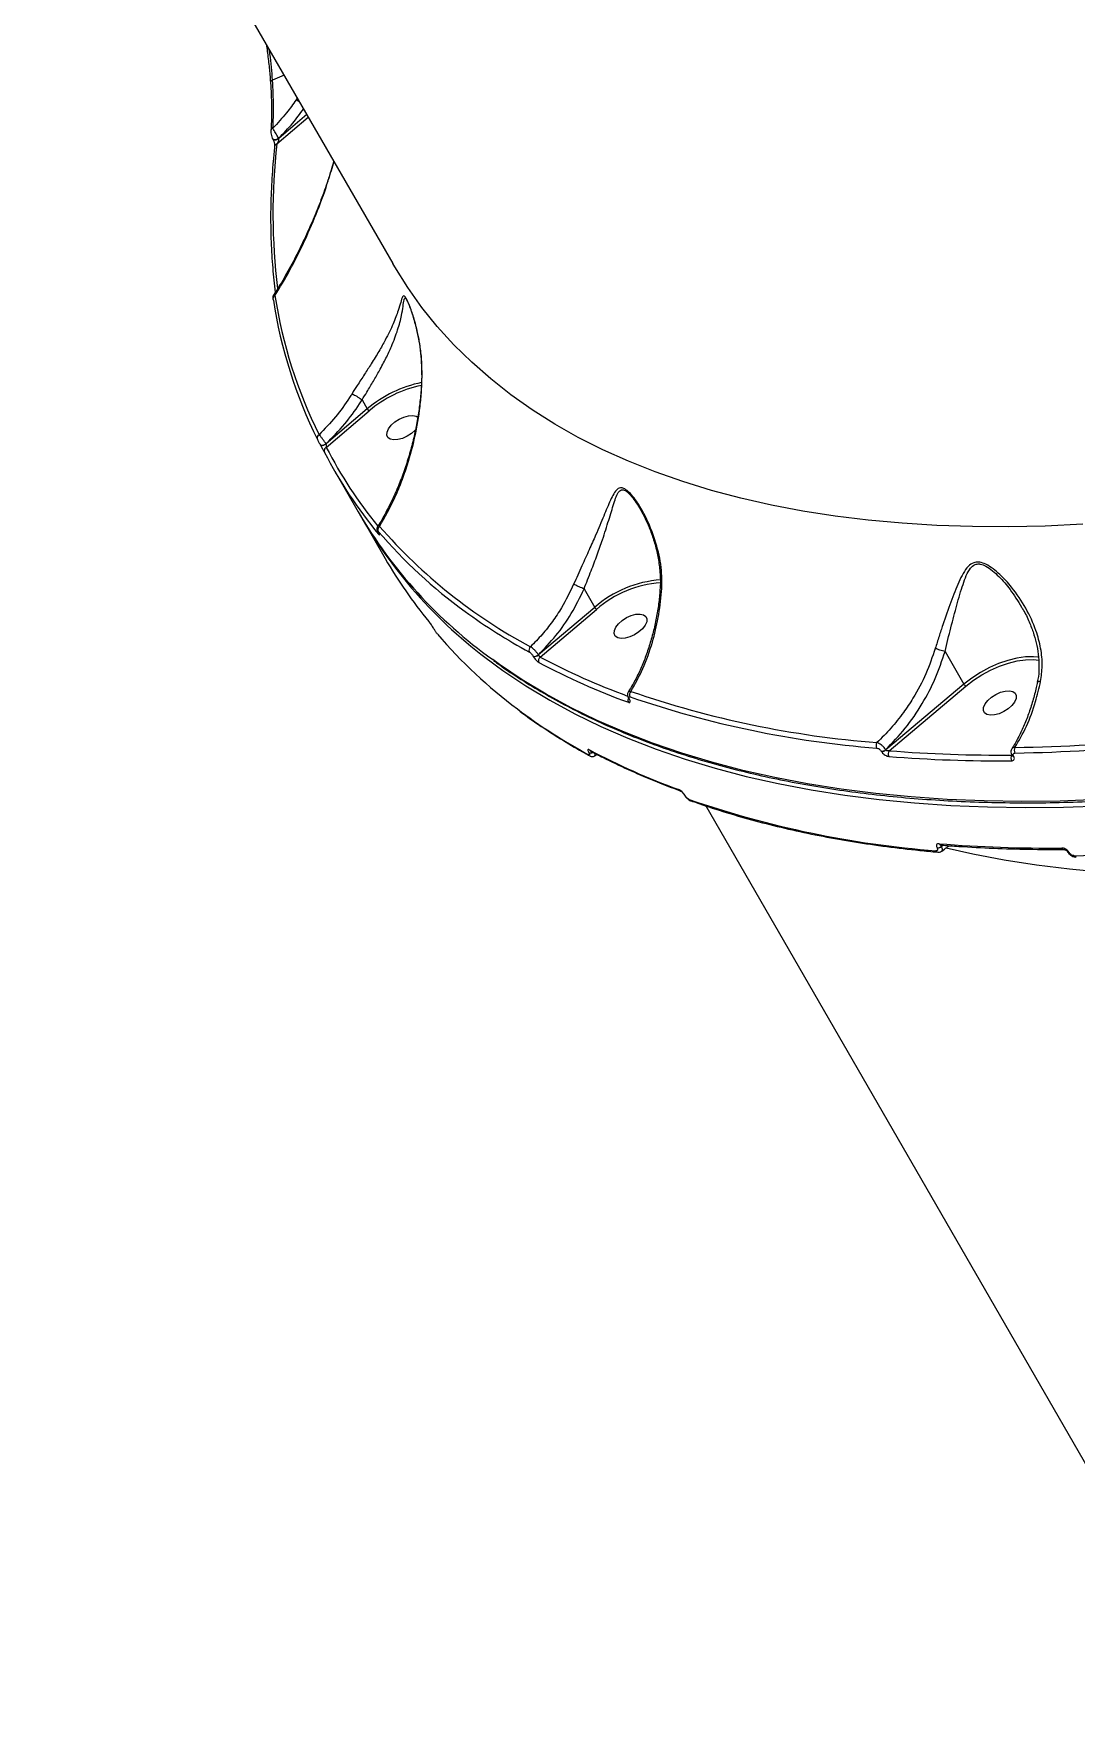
# Model space of a CAD drawing. Header units: millimetres. Extents: x 10684 to 26054, y -4768 to 6894.
# Drawn here: x 16969.7 to 17226.9, y -2677.8 to -2260.4 of the extents above; entities that cross this region are included whole.
import ezdxf

# ---------------------------------------------------------------- set-up
doc = ezdxf.new("R2010")
doc.units = ezdxf.units.MM
doc.layers.add('DIKOM_ОБЪЕКТ', color=7, linetype='Continuous')

msp = doc.modelspace()

# ---------------------------------------------------------------- linework, layer by layer
at = {"layer": 'DIKOM_ОБЪЕКТ', "color": 7, "linetype": 'Continuous', "lineweight": 15}
for p, q in [((16927.18, -2090.074), (17058.245, -2317.064)), ((17031.427, -2270.618), (17028.582, -2271.833)), ((17034.706, -2276.296), (17034.413, -2276.708)), ((17029.675, -2287.532), (17037.389, -2280.942)), ((17037.037, -2280.334), (17030.129, -2286.236)), ((17028.193, -2284.231), (17028.19, -2284.265)), ((17028.69, -2286.421), (17028.728, -2286.485)), ((17030.129, -2286.236), (17030.092, -2286.171)), ((17051.975, -2352.903), (17041.795, -2361.56)), ((17041.854, -2362.416), (17052.454, -2353.403)), ((17050.709, -2350.71), (17050.704, -2350.705)), ((17050.709, -2350.71), (17051.975, -2352.903)), ((17040.382, -2361.783), (17040.376, -2361.77)), ((17040.382, -2361.783), (17040.396, -2361.807)), ((17040.396, -2361.807), (17040.39, -2361.794)), ((17041.795, -2361.56), (17041.781, -2361.536)), ((17043.961, -2368.318), (17049.747, -2378.34)), ((17050.604, -2379.824), (17056.39, -2389.845)), ((17054.66, -2383.338), (17054.704, -2383.415)), ((17054.66, -2383.338), (17054.687, -2383.377)), ((17054.731, -2383.454), (17054.687, -2383.377)), ((17054.703, -2383.414), (17054.731, -2383.454)), ((17105.469, -2397.328), (17108.09, -2401.867)), ((17108.09, -2401.867), (17094.216, -2413.602)), ((17094.664, -2414.127), (17108.567, -2402.367)), ((17213.406, -2401.794), (17213.522, -2401.973)), ((17068.42, -2407.169), (17068.464, -2407.246)), ((17068.42, -2407.169), (17068.447, -2407.208)), ((17068.491, -2407.284), (17068.447, -2407.208)), ((17068.464, -2407.246), (17068.491, -2407.284)), ((17092.916, -2413.917), (17092.939, -2413.958)), ((17094.216, -2413.602), (17094.193, -2413.561)), ((17194.551, -2412.721), (17199.218, -2420.803)), ((17199.218, -2420.803), (17179.943, -2437.021)), ((17116.466, -2424.31), (17116.501, -2424.369)), ((17116.675, -2424.505), (17116.641, -2424.446)), ((17180.769, -2437.228), (17199.694, -2421.304)), ((17106.655, -2437.712), (17106.679, -2437.752)), ((17107.055, -2437.28), (17107.053, -2437.28)), ((17178.84, -2437.37), (17178.874, -2437.429)), ((17179.943, -2437.021), (17179.909, -2436.961)), ((17108.165, -2438.494), (17108.676, -2438.123)), ((17211.073, -2438.382), (17211.097, -2438.422)), ((17211.497, -2438.592), (17211.473, -2438.552)), ((17130.216, -2448.123), (17130.25, -2448.182)), ((17130.425, -2448.318), (17130.391, -2448.259)), ((17135.487, -2450.837), (17266.553, -2677.827)), ((17192.59, -2461.183), (17192.624, -2461.243)), ((17193.536, -2460.494), (17193.554, -2460.495)), ((17193.659, -2460.775), (17193.956, -2460.524)), ((17193.693, -2460.834), (17193.659, -2460.775)), ((17194.166, -2460.54), (17193.693, -2460.834)), ((17224.812, -2462.176), (17224.836, -2462.217)), ((17225.236, -2462.387), (17225.213, -2462.346))]:
    msp.add_line(p, q, dxfattribs=at)
at = {"layer": 'DIKOM_ОБЪЕКТ', "color": 7, "linetype": 'Continuous', "lineweight": 15, "flags": 128}
for points in [[(17030.092, -2286.171), (17029.866, -2286.336), (17029.614, -2286.467), (17029.358, -2286.554), (17029.118, -2286.59), (17028.913, -2286.572), (17028.761, -2286.501), (17028.689, -2286.418)], [(17030.129, -2286.236), (17029.903, -2286.401), (17029.652, -2286.532), (17029.395, -2286.619), (17029.155, -2286.655), (17028.951, -2286.637), (17028.798, -2286.566), (17028.729, -2286.488)], [(17228.552, -2381.39), (17219.309, -2381.814), (17210.223, -2382.001), (17201.304, -2381.95), (17192.559, -2381.66), (17183.997, -2381.133), (17175.626, -2380.368), (17167.454, -2379.367), (17159.487, -2378.13), (17151.735, -2376.659), (17144.203, -2374.954), (17136.899, -2373.018), (17129.829, -2370.852), (17123.001, -2368.459), (17116.42, -2365.839), (17110.092, -2362.997), (17104.025, -2359.934), (17098.222, -2356.654), (17092.69, -2353.159), (17087.434, -2349.453), (17082.459, -2345.539), (17077.768, -2341.421), (17073.368, -2337.103), (17069.261, -2332.588), (17065.451, -2327.881), (17061.942, -2322.986), (17058.738, -2317.908), (17058.245, -2317.064)], [(17028.7, -2325.831), (17028.723, -2325.927), (17028.787, -2326.072)], [(17063.795, -2358.174), (17062.888, -2358.981), (17061.815, -2359.672), (17060.664, -2360.193), (17059.527, -2360.501), (17058.496, -2360.57), (17057.656, -2360.395), (17057.074, -2359.991), (17056.797, -2359.39), (17056.849, -2358.64), (17057.223, -2357.804), (17057.892, -2356.947), (17058.799, -2356.14), (17059.872, -2355.448), (17061.023, -2354.927), (17062.16, -2354.62), (17063.19, -2354.551), (17064.031, -2354.725), (17064.48, -2354.996)], [(17041.781, -2361.536), (17041.59, -2361.677), (17041.379, -2361.796), (17041.161, -2361.884), (17040.947, -2361.938), (17040.751, -2361.953), (17040.585, -2361.928), (17040.457, -2361.866), (17040.382, -2361.783)], [(17041.795, -2361.56), (17041.604, -2361.702), (17041.393, -2361.82), (17041.175, -2361.909), (17040.961, -2361.962), (17040.766, -2361.977), (17040.599, -2361.953), (17040.471, -2361.891), (17040.396, -2361.807)], [(17119.91, -2407.138), (17119.002, -2407.945), (17117.93, -2408.636), (17116.778, -2409.157), (17115.641, -2409.465), (17114.611, -2409.534), (17113.77, -2409.359), (17113.188, -2408.955), (17112.912, -2408.354), (17112.963, -2407.604), (17113.338, -2406.767), (17114.006, -2405.911), (17114.913, -2405.104), (17115.986, -2404.412), (17117.137, -2403.892), (17118.274, -2403.584), (17119.305, -2403.515), (17120.145, -2403.689), (17120.727, -2404.094), (17121.004, -2404.695), (17120.953, -2405.444), (17120.578, -2406.281), (17119.91, -2407.138)], [(17232.536, -2449.301), (17222.933, -2449.642), (17213.491, -2449.747), (17204.217, -2449.614), (17195.119, -2449.245), (17186.205, -2448.639), (17177.483, -2447.797), (17168.959, -2446.72), (17160.641, -2445.408), (17152.536, -2443.863), (17144.651, -2442.086), (17136.992, -2440.078), (17129.567, -2437.841), (17122.38, -2435.377), (17115.438, -2432.689), (17108.748, -2429.777), (17102.314, -2426.646), (17096.142, -2423.297), (17090.238, -2419.733), (17084.605, -2415.957), (17082.935, -2414.759)], [(17083.834, -2416.273), (17085.463, -2417.442), (17091.095, -2421.218), (17096.999, -2424.781), (17103.171, -2428.13), (17109.605, -2431.262), (17116.296, -2434.173), (17123.237, -2436.862), (17130.424, -2439.326), (17137.85, -2441.562), (17145.508, -2443.57), (17153.393, -2445.348), (17161.498, -2446.893), (17169.816, -2448.205), (17178.34, -2449.282), (17187.062, -2450.124), (17195.976, -2450.73), (17205.074, -2451.099), (17214.348, -2451.231), (17223.79, -2451.127), (17233.393, -2450.785)], [(17217.47, -2414.15), (17216.353, -2414.047), (17214.384, -2414.089), (17212.264, -2414.388), (17210.04, -2414.937), (17207.766, -2415.724), (17205.494, -2416.729), (17203.278, -2417.93), (17201.17, -2419.299), (17199.218, -2420.803)], [(17199.694, -2421.304), (17201.587, -2419.845), (17203.632, -2418.519), (17205.781, -2417.354), (17207.983, -2416.379), (17210.188, -2415.616), (17212.344, -2415.084), (17214.401, -2414.794), (17216.309, -2414.753), (17217.764, -2414.912)], [(17211.038, -2426.073), (17210.131, -2426.88), (17209.058, -2427.572), (17207.906, -2428.092), (17206.769, -2428.4), (17205.739, -2428.469), (17204.899, -2428.294), (17204.317, -2427.89), (17204.04, -2427.289), (17204.091, -2426.54), (17204.466, -2425.703), (17205.134, -2424.846), (17206.041, -2424.039), (17207.114, -2423.347), (17208.266, -2422.827), (17209.403, -2422.519), (17210.433, -2422.45), (17211.273, -2422.625), (17211.855, -2423.029), (17212.132, -2423.63), (17212.081, -2424.379), (17211.706, -2425.216), (17211.038, -2426.073)], [(17194.847, -2461.223), (17201.411, -2462.692), (17209.164, -2464.164), (17217.13, -2465.401), (17225.303, -2466.402), (17233.674, -2467.167)]]:
    msp.add_lwpolyline(points, dxfattribs=at)
at = {"layer": 'DIKOM_ОБЪЕКТ', "color": 7, "linetype": 'Continuous', "lineweight": 15}
for centre, radius, start, end in [((17028.697, -2272.451), 0.628, 100.58555, 169.44166), ((17028.926, -2284.359), 0.744, 108.42111, 170.01843), ((17178.625, -2304.703), 149.936, 173.42383, 187.09627), ((17029.884, -2288.287), 0.783, 105.42853, 171.0813), ((17029.532, -2325.724), 0.839, 113.8157, 187.33091), ((17145.496, -2307.055), 117.672, 188.7507, 206.36301), ((17145.347, -2308.13), 117.932, 188.7508, 206.36307), ((17071.232, -2375.625), 29.784, 101.37985, 130.28185), ((17070.903, -2374.97), 28.382, 101.34437, 130.54365), ((17040.496, -2360.104), 0.907, 118.62657, 205.78171), ((17042.244, -2363.253), 0.923, 115.03961, 205.34378), ((17141.232, -2311.156), 111.82, 207.28492, 219.19481), ((17141.078, -2312.235), 112.146, 207.28661, 219.6689), ((17151.601, -2318.853), 117.953, 210.28649, 234.39815), ((17152.633, -2320.195), 118.171, 209.88789, 234.3944), ((17055.559, -2382.717), 0.978, 123.0814, 205.4908), ((17055.453, -2383.43), 0.803, 174.72531, 209.40041), ((17148.74, -2302.518), 123.885, 220.5988, 234.09584), ((17153.683, -2296.401), 130.549, 220.91203, 241.92505), ((17153.663, -2333.646), 112.34, 210.01749, 219.66408), ((17126.299, -2422.698), 27.668, 94.03848, 131.15883), ((17126.23, -2422.579), 26.842, 94.08672, 131.14975), ((17160.463, -2286.814), 143.481, 233.98153, 241.48916), ((17162.708, -2328.512), 122.953, 220.56192, 233.17267), ((17092.966, -2412.416), 1.1, 131.1412, 205.77276), ((17093.242, -2412.617), 1.34, 255.91167, 315.21763), ((17093.266, -2412.658), 1.34, 255.90694, 315.21243), ((17095.347, -2415.002), 1.11, 127.98927, 205.63369), ((17175.521, -2262.583), 173.11, 242.03609, 250.03146), ((17175.551, -2261.786), 172.484, 242.03346, 249.88319), ((17200.448, -2420.11), 1.411, 209.3873, 237.74885), ((17117.403, -2424.777), 1.122, 150.23571, 206.99802), ((17116.735, -2424.146), 0.315, 211.64411, 252.64399), ((17116.768, -2424.206), 0.313, 210.65331, 252.70107), ((17117.865, -2423.417), 1.166, 135.66124, 206.23749), ((17196.734, -2192.102), 245.219, 250.98035, 265.54308), ((17196.771, -2191.273), 244.687, 250.98075, 265.54291), ((17174.73, -2312.741), 142.783, 233.1048, 241.50053), ((17203.989, -1983.226), 454.638, 270.98721, 280.12965), ((17204.008, -1982.869), 453.634, 270.98721, 280.12966), ((17106.99, -2436.65), 1.113, 252.46023, 304.10676), ((17107.016, -2436.679), 1.125, 252.55537, 305.18692), ((17187.926, -2284.167), 173.048, 242.03456, 250.03277), ((17107.381, -2436.668), 0.694, 209.42904, 241.62499), ((17178.858, -2435.965), 1.33, 145.95445, 207.49713), ((17178.836, -2435.759), 1.611, 270.1176, 311.72091), ((17178.87, -2435.816), 1.613, 270.14165, 311.6926), ((17181.831, -2438.022), 1.326, 143.22884, 207.69149), ((17208.06, -2095.685), 342.631, 265.43147, 270.49437), ((17213.087, -2437.118), 1.436, 151.61137, 208.18793), ((17107.206, -2437.88), 0.695, 209.4679, 241.29266), ((17208.011, -2096.331), 343.398, 265.43121, 270.49486), ((17212.22, -2439.044), 1.413, 148.3935, 208.3767), ((17211.417, -2438.125), 0.43, 217.47112, 277.48703), ((17211.44, -2438.171), 0.425, 215.59927, 277.69675), ((17129.423, -2446.487), 0.674, 208.98348, 249.53815), ((17130.485, -2447.959), 0.315, 210.98829, 252.59783), ((17130.52, -2448.017), 0.316, 212.47799, 252.59635), ((17211.359, -2217.426), 245.221, 250.98044, 265.543), ((17132.028, -2448.94), 0.667, 208.75108, 249.80561), ((17218.614, -2008.563), 454.629, 270.9871, 280.12974), ((17192.842, -2461.639), 0.602, 206.37774, 262.21748), ((17192.586, -2459.571), 1.612, 270.12447, 311.70978), ((17192.62, -2459.63), 1.613, 270.13942, 311.71024), ((17220.441, -2117.889), 343.367, 265.43075, 270.49489), ((17193.628, -2459.895), 0.605, 206.51129, 262.23355), ((17223.924, -2461.005), 0.57, 204.73352, 265.72536), ((17225.156, -2461.925), 0.425, 215.74263, 277.68815), ((17225.18, -2461.964), 0.427, 216.35239, 277.59663), ((17226.965, -2462.883), 0.572, 204.88004, 265.65954)]:
    msp.add_arc(centre, radius, start, end, dxfattribs=at)
for points, knots in [([(17027.065, -2263.064), (17027.107, -2263.33), (17027.241, -2264.2), (17027.337, -2265.034), (17027.404, -2265.613)], [0, 0, 0, 0, 0.30658556, 1, 1, 1, 1]), ([(17027.404, -2265.613), (17027.483, -2266.231), (17027.716, -2268.054), (17027.934, -2270.301), (17028.038, -2271.868), (17028.069, -2272.332)], [0, 0, 0, 0, 0.26563246, 0.78246584, 1, 1, 1, 1]), ([(17028.582, -2271.833), (17028.426, -2269.719), (17028.248, -2267.303), (17027.843, -2264.654), (17027.792, -2264.323)], [0, 0, 0, 0, 0.8747286, 1, 1, 1, 1]), ([(17028.074, -2272.336), (17028.093, -2272.573), (17028.204, -2273.927), (17028.295, -2275.848), (17028.32, -2277.439), (17028.329, -2278.038)], [0, 0, 0, 0, 0.1170653, 0.6674765, 1, 1, 1, 1]), ([(17028.69, -2283.654), (17028.775, -2281.901), (17028.946, -2278.351), (17028.704, -2274.024), (17028.582, -2271.833)], [0, 0, 0, 0, 0.4937689, 1, 1, 1, 1]), ([(17028.329, -2278.038), (17028.339, -2278.441), (17028.372, -2279.862), (17028.333, -2281.952), (17028.235, -2283.52), (17028.191, -2284.231)], [0, 0, 0, 0, 0.1783937, 0.6275622, 1, 1, 1, 1]), ([(17034.413, -2276.708), (17033.641, -2277.783), (17031.875, -2280.247), (17029.838, -2282.426), (17028.69, -2283.654)], [0, 0, 0, 0, 0.4365807, 1, 1, 1, 1]), ([(17030.092, -2286.171), (17031.281, -2284.958), (17033.479, -2282.715), (17035.37, -2280.135), (17036.238, -2278.95)], [0, 0, 0, 0, 0.5408253, 1, 1, 1, 1]), ([(17035.203, -2277.158), (17035.197, -2277.154), (17035.009, -2277.029), (17034.745, -2276.879), (17034.51, -2276.754), (17034.426, -2276.714), (17034.413, -2276.708)], [0, 0, 0, 0, 0.0189257, 0.5905962, 0.9364759, 1, 1, 1, 1]), ([(17028.198, -2284.266), (17028.192, -2284.328), (17028.164, -2284.611), (17028.238, -2285.111), (17028.335, -2285.61), (17028.424, -2285.816), (17028.428, -2285.827)], [0, 0, 0, 0, 0.1343257, 0.6075157, 0.9797866, 1, 1, 1, 1]), ([(17028.428, -2285.827), (17028.491, -2286.014), (17028.563, -2286.229), (17028.681, -2286.393), (17028.696, -2286.414)], [0, 0, 0, 0, 0.8718549, 1, 1, 1, 1]), ([(17030.092, -2286.171), (17029.989, -2286.006), (17029.785, -2285.677), (17029.449, -2285.1), (17029.129, -2284.524), (17028.859, -2284.014), (17028.744, -2283.767), (17028.69, -2283.654)], [0, 0, 0, 0, 0.19509097, 0.38985702, 0.59344031, 0.81400695, 1, 1, 1, 1]), ([(17028.728, -2286.488), (17028.745, -2286.518), (17028.783, -2286.586), (17028.858, -2286.754), (17028.942, -2286.987), (17029.028, -2287.294), (17029.096, -2287.652), (17029.123, -2287.984), (17029.113, -2288.105), (17029.109, -2288.158)], [0, 0, 0, 0, 0.0630594, 0.1467078, 0.2567256, 0.3960171, 0.5805991, 0.8162733, 1, 1, 1, 1]), ([(17029.675, -2287.532), (17029.742, -2287.432), (17029.884, -2287.223), (17030.045, -2286.896), (17030.142, -2286.603), (17030.168, -2286.41), (17030.157, -2286.297), (17030.138, -2286.256), (17030.129, -2286.236)], [0, 0, 0, 0, 0.2759518, 0.5812225, 0.7840763, 0.904586, 0.9531479, 1, 1, 1, 1]), ([(17029.11, -2288.165), (17028.986, -2289.368), (17028.626, -2292.854), (17028.249, -2298.547), (17028.075, -2305.205), (17028.186, -2311.752), (17028.593, -2318.069), (17029.001, -2322.172), (17029.281, -2324.15), (17029.282, -2324.154)], [0, 0, 0, 0, 0.0962621, 0.2789464, 0.4616031, 0.6442167, 0.826783, 0.9996311, 1, 1, 1, 1]), ([(17043.712, -2291.894), (17043.492, -2292.66), (17042.801, -2295.065), (17041.434, -2299.038), (17039.605, -2303.871), (17037.527, -2308.749), (17035.234, -2313.639), (17032.744, -2318.39), (17030.618, -2322.124), (17029.282, -2324.163), (17028.873, -2324.787)], [0, 0, 0, 0, 0.0622003, 0.1954699, 0.3340876, 0.4783353, 0.6295314, 0.7832879, 0.9336, 1, 1, 1, 1]), ([(17029.193, -2324.957), (17030.434, -2322.905), (17032.914, -2318.8), (17036.295, -2312.074), (17039.383, -2304.94), (17041.934, -2298.225), (17043.192, -2293.723), (17043.706, -2291.883)], [0, 0, 0, 0, 0.21055124, 0.42111028, 0.63620674, 0.85128092, 1, 1, 1, 1]), ([(17028.85, -2324.769), (17028.814, -2324.828), (17028.731, -2324.965), (17028.677, -2325.196), (17028.659, -2325.466), (17028.666, -2325.656), (17028.7, -2325.803), (17028.706, -2325.831)], [0, 0, 0, 0, 0.152506, 0.3512723, 0.5681648, 0.9188588, 1, 1, 1, 1]), ([(17029.193, -2324.957), (17029.089, -2324.865), (17028.913, -2324.709), (17028.881, -2324.762), (17028.868, -2324.784)], [0, 0, 0, 0, 0.5943675, 1, 1, 1, 1]), ([(17065.503, -2344.548), (17065.438, -2342.496), (17065.306, -2338.337), (17064.235, -2333.192), (17063.194, -2329.678), (17062.497, -2327.731), (17061.957, -2326.417), (17061.466, -2325.45), (17061.042, -2324.937), (17060.828, -2325.044), (17060.546, -2325.514), (17060.244, -2326.595), (17059.576, -2328.838), (17058.426, -2331.897), (17056.755, -2335.347), (17054.86, -2338.708), (17053.118, -2341.552), (17051.294, -2344.395), (17049.662, -2346.888), (17048.634, -2348.498), (17048.202, -2349.173)], [0, 0, 0, 0, 0.0952078, 0.1929565, 0.2447989, 0.2710685, 0.2981705, 0.3242897, 0.3503868, 0.3910774, 0.4019414, 0.4719632, 0.5438084, 0.6393964, 0.7378514, 0.7988547, 0.8613661, 0.911375, 0.9628378, 1, 1, 1, 1]), ([(17050.704, -2350.705), (17050.705, -2350.705), (17051.093, -2350.057), (17052.035, -2348.499), (17053.492, -2346.062), (17055.107, -2343.252), (17056.622, -2340.38), (17058.223, -2336.965), (17059.57, -2333.338), (17060.423, -2330.099), (17060.811, -2327.554), (17060.976, -2326.326), (17061.14, -2325.692), (17061.289, -2325.534), (17061.528, -2325.715), (17061.689, -2326.036), (17061.704, -2326.067)], [0, 0, 0, 0, 0.0000328, 0.0534217, 0.1277907, 0.2022393, 0.2942603, 0.3863987, 0.5319005, 0.6776225, 0.7828768, 0.8877355, 0.9034066, 0.960745, 0.9962149, 1, 1, 1, 1]), ([(17061.708, -2326.065), (17061.716, -2326.078), (17061.753, -2326.139), (17061.932, -2326.492), (17062.207, -2327.117), (17062.523, -2327.903), (17062.729, -2328.494), (17062.813, -2328.737)], [0, 0, 0, 0, 0.0477156, 0.2351575, 0.4843179, 0.7879481, 1, 1, 1, 1]), ([(17062.813, -2328.737), (17062.873, -2328.903), (17063.103, -2329.545), (17063.528, -2330.931), (17064.082, -2332.974), (17064.654, -2335.595), (17065.135, -2338.675), (17065.421, -2341.749), (17065.392, -2343.738), (17065.38, -2344.554)], [0, 0, 0, 0, 0.0358789, 0.1392375, 0.2757678, 0.43448, 0.6359294, 0.8506836, 1, 1, 1, 1]), ([(17065.398, -2344.554), (17065.398, -2344.767), (17065.402, -2346.187), (17065.219, -2348.849), (17064.841, -2352.554), (17064.244, -2356.325), (17063.449, -2360.138), (17062.451, -2363.959), (17061.254, -2367.75), (17059.863, -2371.479), (17058.296, -2375.097), (17056.547, -2378.525), (17055.28, -2380.806), (17054.561, -2381.873), (17054.517, -2381.939)], [0, 0, 0, 0, 0.0151971, 0.1014914, 0.1907252, 0.2830456, 0.3784402, 0.4766851, 0.5773183, 0.6798123, 0.7844913, 0.8889535, 0.9931577, 1, 1, 1, 1]), ([(17055.025, -2381.897), (17056.334, -2379.585), (17058.312, -2376.09), (17060.479, -2370.827), (17062.219, -2365.855), (17063.858, -2359.725), (17064.899, -2353.564), (17065.392, -2348.463), (17065.466, -2345.853), (17065.503, -2344.548)], [0, 0, 0, 0, 0.22271718, 0.33673578, 0.45074871, 0.63100434, 0.8132746, 0.90664551, 1, 1, 1, 1]), ([(17065.503, -2344.548), (17065.48, -2344.549), (17065.411, -2344.55), (17065.403, -2344.552), (17065.397, -2344.554)], [0, 0, 0, 0, 0.3282808, 1, 1, 1, 1]), ([(17048.202, -2349.173), (17048.002, -2349.489), (17046.745, -2351.468), (17044.168, -2355.026), (17041.448, -2357.862), (17040.062, -2359.308)], [0, 0, 0, 0, 0.0849901, 0.533472, 1, 1, 1, 1]), ([(17048.202, -2349.173), (17048.215, -2349.179), (17048.32, -2349.225), (17048.589, -2349.36), (17049.082, -2349.64), (17049.65, -2349.988), (17050.225, -2350.364), (17050.545, -2350.591), (17050.704, -2350.705)], [0, 0, 0, 0, 0.0259643, 0.2095592, 0.4071866, 0.6047974, 0.8024034, 1, 1, 1, 1]), ([(17041.781, -2361.536), (17043.361, -2359.938), (17046.357, -2356.907), (17049.171, -2353.088), (17050.499, -2351.034), (17050.709, -2350.71)], [0, 0, 0, 0, 0.4843404, 0.918524, 1, 1, 1, 1]), ([(17052.454, -2353.403), (17052.446, -2353.399), (17052.426, -2353.389), (17052.372, -2353.354), (17052.282, -2353.283), (17052.166, -2353.166), (17052.056, -2353.033), (17052.002, -2352.947), (17051.975, -2352.903)], [0, 0, 0, 0, 0.0536274, 0.1414263, 0.3560262, 0.5707766, 0.7854087, 1, 1, 1, 1]), ([(17083.159, -2414.961), (17083.655, -2415.334), (17085.836, -2416.972), (17089.951, -2419.688), (17095.505, -2423.1), (17101.318, -2426.307), (17107.361, -2429.323), (17113.637, -2432.142), (17120.137, -2434.762), (17126.859, -2437.18), (17133.797, -2439.396), (17140.945, -2441.408), (17148.299, -2443.213), (17155.851, -2444.811), (17163.598, -2446.201), (17171.532, -2447.38), (17179.648, -2448.35), (17187.94, -2449.108), (17196.401, -2449.655), (17205.025, -2449.989), (17213.806, -2450.112), (17222.736, -2450.022), (17231.81, -2449.72), (17241.019, -2449.206), (17250.359, -2448.481), (17259.82, -2447.545), (17269.396, -2446.399), (17279.081, -2445.044), (17288.866, -2443.48), (17298.745, -2441.71), (17308.71, -2439.734), (17318.754, -2437.554), (17328.868, -2435.171), (17339.046, -2432.588), (17349.28, -2429.806), (17359.562, -2426.828), (17369.884, -2423.656), (17380.239, -2420.291), (17390.619, -2416.738), (17401.015, -2412.997), (17411.422, -2409.073), (17421.829, -2404.968), (17432.231, -2400.685), (17442.618, -2396.228), (17452.983, -2391.599), (17463.319, -2386.803), (17473.617, -2381.843), (17483.87, -2376.722), (17494.071, -2371.445), (17504.209, -2366.013), (17513.178, -2361.054), (17518.745, -2357.87), (17520.979, -2356.592)], [0, 0, 0, 0, 0.0060077, 0.0263959, 0.0467901, 0.0671896, 0.087595, 0.1080051, 0.1284198, 0.148838, 0.1692595, 0.1896837, 0.2101103, 0.2305386, 0.2509681, 0.2713989, 0.29183, 0.3122619, 0.3326939, 0.3531256, 0.3735573, 0.3939888, 0.4144198, 0.4348503, 0.4552805, 0.4757103, 0.4961393, 0.5165675, 0.5369954, 0.557423, 0.5778498, 0.5982762, 0.6187016, 0.6391271, 0.659552, 0.6799765, 0.7004005, 0.720824, 0.7412475, 0.7616703, 0.7820928, 0.8025152, 0.8229373, 0.8433591, 0.8637808, 0.884202, 0.9046236, 0.9250444, 0.9454655, 0.9658868, 0.9863076, 1, 1, 1, 1]), ([(17039.679, -2360.499), (17039.715, -2360.568), (17039.786, -2360.707), (17039.951, -2361.013), (17040.132, -2361.341), (17040.279, -2361.602), (17040.353, -2361.731), (17040.376, -2361.77)], [0, 0, 0, 0, 0.2337209, 0.4673612, 0.6955635, 0.9087412, 1, 1, 1, 1]), ([(17041.781, -2361.536), (17041.734, -2361.461), (17041.577, -2361.213), (17041.247, -2360.732), (17040.808, -2360.148), (17040.378, -2359.627), (17040.167, -2359.414), (17040.062, -2359.308)], [0, 0, 0, 0, 0.0942664, 0.3122657, 0.5411741, 0.7713991, 1, 1, 1, 1]), ([(17040.39, -2361.794), (17040.423, -2361.852), (17040.531, -2362.041), (17040.745, -2362.42), (17041.009, -2362.897), (17041.251, -2363.344), (17041.357, -2363.546), (17041.41, -2363.648)], [0, 0, 0, 0, 0.09314054, 0.30389639, 0.53021734, 0.76517863, 1, 1, 1, 1]), ([(17041.854, -2362.416), (17041.869, -2362.355), (17041.9, -2362.236), (17041.908, -2362.019), (17041.888, -2361.824), (17041.853, -2361.692), (17041.824, -2361.614), (17041.806, -2361.58), (17041.795, -2361.56)], [0, 0, 0, 0, 0.2686094, 0.5229058, 0.7426128, 0.8690881, 0.9242521, 1, 1, 1, 1]), ([(17124.614, -2397.969), (17124.654, -2396.227), (17124.742, -2392.431), (17123.556, -2386.643), (17121.7, -2381.519), (17119.827, -2377.898), (17118.404, -2375.662), (17117.251, -2374.147), (17116.072, -2372.956), (17115.237, -2372.478), (17114.405, -2372.323), (17113.596, -2372.676), (17112.772, -2373.83), (17111.716, -2375.958), (17110.355, -2379.288), (17108.586, -2383.492), (17106.741, -2387.679), (17104.899, -2391.723), (17103.583, -2394.656), (17102.899, -2396.18)], [0, 0, 0, 0, 0.0790192, 0.1721799, 0.2680591, 0.3287292, 0.3610583, 0.3938999, 0.4223318, 0.4513195, 0.4599429, 0.4989928, 0.5446066, 0.5914373, 0.6876207, 0.78658, 0.8546778, 0.924446, 1, 1, 1, 1]), ([(17105.465, -2397.324), (17105.465, -2397.324), (17106.033, -2395.809), (17107.214, -2392.92), (17108.734, -2388.864), (17110.24, -2384.649), (17111.595, -2380.29), (17112.627, -2376.845), (17113.385, -2374.52), (17114.017, -2373.278), (17114.688, -2372.817), (17115.357, -2372.91), (17115.774, -2373.124), (17116.444, -2373.651), (17117.283, -2374.54), (17118.353, -2376.04), (17119.103, -2377.17), (17119.419, -2377.793), (17119.427, -2377.81)], [0, 0, 0, 0, 0.0000476, 0.113406, 0.2179841, 0.3227061, 0.4709057, 0.6191443, 0.6878323, 0.756178, 0.8112637, 0.8231262, 0.8537943, 0.8629832, 0.9029849, 0.9506981, 0.9986014, 1, 1, 1, 1]), ([(17119.421, -2377.813), (17119.5, -2377.945), (17120.016, -2378.808), (17120.909, -2380.629), (17122.052, -2383.354), (17123.049, -2386.445), (17123.814, -2389.724), (17124.229, -2392.945), (17124.354, -2395.721), (17124.224, -2397.36), (17124.171, -2398.036)], [0, 0, 0, 0, 0.0225724, 0.1474256, 0.2910566, 0.4448103, 0.608204, 0.7685347, 0.904512, 1, 1, 1, 1]), ([(17054.507, -2381.929), (17054.463, -2382.01), (17054.379, -2382.167), (17054.343, -2382.415), (17054.356, -2382.629), (17054.4, -2382.805), (17054.471, -2382.987), (17054.548, -2383.145), (17054.642, -2383.303), (17054.673, -2383.356)], [0, 0, 0, 0, 0.1595061, 0.3046935, 0.4301149, 0.5418842, 0.6602998, 0.8876872, 1, 1, 1, 1]), ([(17054.687, -2383.377), (17054.65, -2383.311), (17054.576, -2383.179), (17054.518, -2383.051), (17054.504, -2382.985), (17054.544, -2382.996), (17054.614, -2383.067), (17054.668, -2383.129), (17054.676, -2383.138)], [0, 0, 0, 0, 0.16735608, 0.33452086, 0.50913386, 0.7130489, 0.95775597, 1, 1, 1, 1]), ([(17055.025, -2381.897), (17055.003, -2381.889), (17054.852, -2381.832), (17054.635, -2381.798), (17054.548, -2381.892), (17054.51, -2381.933)], [0, 0, 0, 0, 0.0874658, 0.5988992, 1, 1, 1, 1]), ([(17054.703, -2383.414), (17054.744, -2383.486), (17054.821, -2383.622), (17054.877, -2383.737), (17054.882, -2383.75), (17054.884, -2383.755)], [0, 0, 0, 0, 0.409723, 0.7741397, 1, 1, 1, 1]), ([(17054.753, -2383.824), (17054.765, -2383.837), (17054.847, -2383.935), (17054.956, -2384.048), (17055.015, -2384.061), (17054.992, -2383.956), (17054.903, -2383.759), (17054.788, -2383.555), (17054.731, -2383.454)], [0, 0, 0, 0, 0.039269, 0.2872173, 0.4952211, 0.6709873, 0.8352878, 1, 1, 1, 1]), ([(17218.149, -2420.128), (17218.324, -2418.861), (17218.701, -2416.142), (17218.256, -2411.905), (17216.973, -2407.089), (17214.607, -2401.97), (17211.48, -2397.348), (17208.612, -2394.19), (17206.428, -2392.323), (17204.752, -2391.232), (17203.518, -2390.798), (17202.503, -2390.678), (17201.441, -2390.825), (17200.145, -2391.782), (17198.995, -2393.453), (17197.572, -2396.326), (17195.954, -2400.507), (17194.343, -2405.136), (17193.061, -2409.039), (17192.456, -2411.011), (17192.152, -2412.003)], [0, 0, 0, 0, 0.0590563, 0.1267716, 0.1965305, 0.2899971, 0.3861943, 0.4527708, 0.4864334, 0.5209073, 0.5489134, 0.5542519, 0.5800479, 0.615212, 0.6617364, 0.7094943, 0.8061406, 0.9056051, 0.9525539, 1, 1, 1, 1]), ([(17194.55, -2412.719), (17194.55, -2412.719), (17194.986, -2410.755), (17196.046, -2406.784), (17197.45, -2401.217), (17198.697, -2396.998), (17199.757, -2394.006), (17200.676, -2392.304), (17201.76, -2391.281), (17202.712, -2391.118), (17203.626, -2391.24), (17204.77, -2391.699), (17206.322, -2392.805), (17208.369, -2394.728), (17210.896, -2397.641), (17212.52, -2400.327), (17213.406, -2401.794)], [0, 0, 0, 0, 0.0000253, 0.1388545, 0.2832154, 0.4276251, 0.4955715, 0.5631868, 0.6114395, 0.6457355, 0.6528194, 0.6904906, 0.7384074, 0.786671, 0.8835347, 1, 1, 1, 1]), ([(17102.899, -2396.18), (17101.956, -2398.14), (17100.419, -2401.332), (17097.684, -2405.395), (17095.14, -2408.648), (17093.22, -2410.596), (17092.243, -2411.588)], [0, 0, 0, 0, 0.3422203, 0.5572674, 0.7746024, 1, 1, 1, 1]), ([(17094.193, -2413.561), (17095.669, -2412.03), (17098.659, -2408.929), (17102.498, -2403.439), (17104.472, -2399.378), (17105.469, -2397.328)], [0, 0, 0, 0, 0.3257331, 0.6596853, 1, 1, 1, 1]), ([(17105.465, -2397.324), (17105.284, -2397.249), (17104.924, -2397.097), (17104.294, -2396.822), (17103.686, -2396.55), (17103.243, -2396.345), (17103.004, -2396.231), (17102.921, -2396.191), (17102.899, -2396.18)], [0, 0, 0, 0, 0.212695, 0.4254168, 0.6380967, 0.8508166, 0.961925, 1, 1, 1, 1]), ([(17105.469, -2397.328), (17105.468, -2397.327), (17105.467, -2397.326), (17105.465, -2397.325), (17105.465, -2397.324)], [0, 0, 0, 0, 0.6190677, 1, 1, 1, 1]), ([(17124.194, -2398.04), (17124.079, -2399.171), (17123.843, -2401.504), (17123.239, -2404.975), (17122.446, -2408.444), (17121.462, -2411.805), (17120.303, -2415.037), (17118.971, -2418.1), (17117.659, -2420.702), (17116.734, -2422.182), (17116.36, -2422.78)], [0, 0, 0, 0, 0.1223058, 0.2523521, 0.3833369, 0.5150376, 0.6464003, 0.7782555, 0.9102659, 1, 1, 1, 1]), ([(17117.031, -2422.602), (17118.058, -2420.768), (17120.141, -2417.047), (17122.338, -2410.814), (17123.908, -2404.408), (17124.377, -2400.132), (17124.614, -2397.969)], [0, 0, 0, 0, 0.2625711, 0.5326679, 0.7636507, 1, 1, 1, 1]), ([(17124.614, -2397.969), (17124.568, -2397.971), (17124.437, -2397.976), (17124.252, -2397.996), (17124.225, -2398.025), (17124.21, -2398.042)], [0, 0, 0, 0, 0.1830557, 0.5314314, 1, 1, 1, 1]), ([(17108.567, -2402.367), (17108.557, -2402.362), (17108.537, -2402.352), (17108.482, -2402.316), (17108.396, -2402.247), (17108.28, -2402.13), (17108.171, -2401.997), (17108.117, -2401.91), (17108.09, -2401.867)], [0, 0, 0, 0, 0.07024833, 0.14153587, 0.35601829, 0.57072777, 0.78552148, 1, 1, 1, 1]), ([(17213.536, -2401.962), (17213.705, -2402.237), (17214.468, -2403.48), (17215.471, -2405.707), (17216.538, -2408.549), (17217.261, -2411.326), (17217.692, -2414.116), (17217.766, -2416.896), (17217.647, -2418.954), (17217.389, -2420.051), (17217.335, -2420.281)], [0, 0, 0, 0, 0.0502501, 0.2268397, 0.3798559, 0.5247161, 0.6773072, 0.8240835, 0.9630552, 1, 1, 1, 1]), ([(17068.447, -2407.208), (17068.416, -2407.154), (17068.308, -2406.969), (17068.083, -2406.61), (17067.779, -2406.153), (17067.452, -2405.69), (17067.278, -2405.471), (17067.183, -2405.351)], [0, 0, 0, 0, 0.0796024, 0.2757118, 0.4707477, 0.7105599, 1, 1, 1, 1]), ([(17069.3, -2408.465), (17069.236, -2408.386), (17069.122, -2408.245), (17068.911, -2407.948), (17068.722, -2407.663), (17068.581, -2407.437), (17068.512, -2407.32), (17068.491, -2407.284)], [0, 0, 0, 0, 0.3025193, 0.5346287, 0.7254545, 0.9170924, 1, 1, 1, 1]), ([(17094.193, -2413.561), (17094.12, -2413.451), (17093.937, -2413.176), (17093.555, -2412.706), (17093.089, -2412.221), (17092.622, -2411.814), (17092.369, -2411.664), (17092.243, -2411.588)], [0, 0, 0, 0, 0.1423594, 0.3572721, 0.5716637, 0.785768, 1, 1, 1, 1]), ([(17192.152, -2412.003), (17191.436, -2414.099), (17189.985, -2418.344), (17187.163, -2423.602), (17184.193, -2428.051), (17181.248, -2431.764), (17178.925, -2434.063), (17177.756, -2435.22)], [0, 0, 0, 0, 0.23988038, 0.48587532, 0.63942073, 0.81854948, 1, 1, 1, 1]), ([(17194.55, -2412.719), (17194.357, -2412.678), (17193.972, -2412.595), (17193.309, -2412.411), (17192.746, -2412.23), (17192.37, -2412.092), (17192.208, -2412.025), (17192.152, -2412.003)], [0, 0, 0, 0, 0.2487838, 0.4975819, 0.746396, 0.9127087, 1, 1, 1, 1]), ([(17091.976, -2412.894), (17092.038, -2412.934), (17092.161, -2413.012), (17092.388, -2413.223), (17092.612, -2413.474), (17092.795, -2413.718), (17092.881, -2413.86), (17092.916, -2413.917)], [0, 0, 0, 0, 0.2143332, 0.4284263, 0.6428976, 0.8577187, 1, 1, 1, 1]), ([(17092.939, -2413.958), (17092.99, -2414.042), (17093.119, -2414.253), (17093.391, -2414.616), (17093.727, -2414.992), (17094.067, -2415.307), (17094.253, -2415.424), (17094.347, -2415.482)], [0, 0, 0, 0, 0.1407919, 0.3553262, 0.5700548, 0.785016, 1, 1, 1, 1]), ([(17094.664, -2414.127), (17094.635, -2414.106), (17094.578, -2414.064), (17094.471, -2413.953), (17094.364, -2413.824), (17094.276, -2413.701), (17094.233, -2413.63), (17094.216, -2413.602)], [0, 0, 0, 0, 0.21509095, 0.43011943, 0.64485784, 0.85928808, 1, 1, 1, 1]), ([(17179.909, -2436.961), (17181.552, -2435.258), (17184.881, -2431.807), (17188.947, -2425.828), (17192.322, -2419.438), (17193.802, -2414.978), (17194.551, -2412.721)], [0, 0, 0, 0, 0.25165046, 0.50986067, 0.75187097, 1, 1, 1, 1]), ([(17194.551, -2412.721), (17194.551, -2412.72), (17194.551, -2412.72), (17194.55, -2412.719), (17194.55, -2412.719), (17194.55, -2412.719)], [0, 0, 0, 0, 0.4944662, 0.8651456, 1, 1, 1, 1]), ([(17217.346, -2420.278), (17217.26, -2420.73), (17216.955, -2422.329), (17216.234, -2424.98), (17215.193, -2428.196), (17213.971, -2431.259), (17212.581, -2434.111), (17211.584, -2435.944), (17211.032, -2436.761), (17211.029, -2436.765)], [0, 0, 0, 0, 0.0729523, 0.2581315, 0.4439277, 0.6296999, 0.8148335, 0.9989466, 1, 1, 1, 1]), ([(17211.824, -2436.435), (17212.803, -2434.727), (17214.788, -2431.262), (17216.864, -2425.666), (17217.761, -2421.799), (17218.149, -2420.128)], [0, 0, 0, 0, 0.3558585, 0.7214799, 1, 1, 1, 1]), ([(17218.149, -2420.128), (17218.119, -2420.127), (17217.999, -2420.126), (17217.744, -2420.137), (17217.476, -2420.186), (17217.437, -2420.266), (17217.419, -2420.302)], [0, 0, 0, 0, 0.0710428, 0.2783646, 0.6752856, 1, 1, 1, 1]), ([(17116.371, -2422.804), (17116.315, -2422.92), (17116.204, -2423.145), (17116.187, -2423.523), (17116.261, -2423.91), (17116.394, -2424.165), (17116.47, -2424.309)], [0, 0, 0, 0, 0.2322312, 0.4558238, 0.6928399, 1, 1, 1, 1]), ([(17117.031, -2422.602), (17116.92, -2422.595), (17116.672, -2422.579), (17116.451, -2422.657), (17116.406, -2422.776), (17116.396, -2422.801)], [0, 0, 0, 0, 0.3879504, 0.8687073, 1, 1, 1, 1]), ([(17116.403, -2425.287), (17116.48, -2425.308), (17116.651, -2425.357), (17116.823, -2425.301), (17116.896, -2425.128), (17116.856, -2424.858), (17116.736, -2424.623), (17116.675, -2424.505)], [0, 0, 0, 0, 0.1741397, 0.389521, 0.5957539, 0.7978851, 1, 1, 1, 1]), ([(17116.498, -2424.367), (17116.503, -2424.375), (17116.539, -2424.432), (17116.566, -2424.494), (17116.579, -2424.538), (17116.577, -2424.528), (17116.577, -2424.527)], [0, 0, 0, 0, 0.0779633, 0.5551948, 0.9553919, 1, 1, 1, 1]), ([(17116.641, -2424.446), (17116.601, -2424.369), (17116.521, -2424.214), (17116.495, -2424.036), (17116.544, -2423.924), (17116.657, -2423.888), (17116.769, -2423.919), (17116.819, -2423.933)], [0, 0, 0, 0, 0.2039825, 0.4080261, 0.6135024, 0.8264952, 1, 1, 1, 1]), ([(17089.21, -2427.136), (17089.383, -2427.272), (17091.202, -2428.701), (17094.902, -2431.25), (17100.23, -2434.703), (17104.283, -2437.068), (17106.496, -2438.283), (17106.87, -2438.489)], [0, 0, 0, 0, 0.03232949, 0.34035699, 0.64847121, 0.94055148, 1, 1, 1, 1]), ([(17106.777, -2437.009), (17106.698, -2436.975), (17106.54, -2436.908), (17106.421, -2436.977), (17106.412, -2437.166), (17106.501, -2437.43), (17106.611, -2437.632), (17106.655, -2437.712)], [0, 0, 0, 0, 0.2150226, 0.4299195, 0.6446701, 0.8592345, 1, 1, 1, 1]), ([(17107.052, -2437.279), (17108.093, -2437.826), (17111.11, -2439.411), (17116.285, -2441.882), (17122.605, -2444.631), (17126.998, -2446.291), (17129.183, -2447.117)], [0, 0, 0, 0, 0.14990538, 0.43428427, 0.7187014, 1, 1, 1, 1]), ([(17177.679, -2436.579), (17177.77, -2436.595), (17177.954, -2436.627), (17178.261, -2436.782), (17178.54, -2436.992), (17178.733, -2437.201), (17178.812, -2437.327), (17178.84, -2437.37)], [0, 0, 0, 0, 0.2288803, 0.4578577, 0.67855, 0.8884023, 1, 1, 1, 1]), ([(17179.909, -2436.961), (17179.852, -2436.877), (17179.687, -2436.632), (17179.311, -2436.209), (17178.789, -2435.756), (17178.233, -2435.39), (17177.915, -2435.276), (17177.756, -2435.22)], [0, 0, 0, 0, 0.1131727, 0.3259301, 0.5480015, 0.7754363, 1, 1, 1, 1]), ([(17178.874, -2437.429), (17178.915, -2437.494), (17179.035, -2437.686), (17179.332, -2438.006), (17179.763, -2438.329), (17180.234, -2438.565), (17180.516, -2438.614), (17180.657, -2438.638)], [0, 0, 0, 0, 0.1082664, 0.3204138, 0.5430622, 0.7715553, 1, 1, 1, 1]), ([(17180.769, -2437.228), (17180.695, -2437.243), (17180.552, -2437.272), (17180.328, -2437.256), (17180.143, -2437.199), (17180.038, -2437.13), (17179.978, -2437.073), (17179.957, -2437.042), (17179.943, -2437.021)], [0, 0, 0, 0, 0.25533867, 0.49886071, 0.71680739, 0.86169809, 0.90696943, 1, 1, 1, 1]), ([(17211.059, -2436.793), (17210.99, -2436.904), (17210.833, -2437.157), (17210.813, -2437.632), (17210.892, -2438.06), (17211.04, -2438.29), (17211.094, -2438.375)], [0, 0, 0, 0, 0.2287769, 0.5239671, 0.8248813, 1, 1, 1, 1]), ([(17211.824, -2436.435), (17211.665, -2436.453), (17211.347, -2436.488), (17211.094, -2436.635), (17211.053, -2436.766), (17211.049, -2436.777)], [0, 0, 0, 0, 0.4797244, 0.9591357, 1, 1, 1, 1]), ([(17106.679, -2437.752), (17106.708, -2437.807), (17106.782, -2437.942), (17106.842, -2438.119), (17106.835, -2438.245), (17106.757, -2438.29), (17106.653, -2438.245), (17106.601, -2438.222)], [0, 0, 0, 0, 0.1422706, 0.3571466, 0.5716429, 0.785833, 1, 1, 1, 1]), ([(17106.876, -2438.481), (17106.922, -2438.508), (17107.075, -2438.601), (17107.389, -2438.678), (17107.783, -2438.639), (17108.054, -2438.548), (17108.146, -2438.447), (17108.149, -2438.443)], [0, 0, 0, 0, 0.1281707, 0.434999, 0.7085628, 0.9891974, 1, 1, 1, 1]), ([(17108.122, -2438.432), (17108.149, -2438.423), (17108.238, -2438.389), (17108.255, -2438.186), (17108.176, -2437.945), (17108.144, -2437.847)], [0, 0, 0, 0, 0.1957889, 0.6696796, 1, 1, 1, 1]), ([(17210.976, -2439.716), (17211.1, -2439.703), (17211.347, -2439.676), (17211.585, -2439.481), (17211.685, -2439.196), (17211.644, -2438.881), (17211.539, -2438.674), (17211.497, -2438.592)], [0, 0, 0, 0, 0.2151092, 0.4300076, 0.6447271, 0.8592357, 1, 1, 1, 1]), ([(17211.094, -2438.42), (17211.105, -2438.442), (17211.132, -2438.491), (17211.13, -2438.491), (17211.129, -2438.492)], [0, 0, 0, 0, 0.44040404, 1, 1, 1, 1]), ([(17211.473, -2438.552), (17211.445, -2438.496), (17211.375, -2438.357), (17211.347, -2438.146), (17211.415, -2437.955), (17211.574, -2437.825), (17211.739, -2437.806), (17211.822, -2437.797)], [0, 0, 0, 0, 0.1423175, 0.357104, 0.5716032, 0.7857846, 1, 1, 1, 1]), ([(17130.391, -2448.259), (17130.351, -2448.194), (17130.232, -2448), (17129.958, -2447.656), (17129.578, -2447.28), (17129.175, -2446.97), (17128.947, -2446.866), (17128.833, -2446.814)], [0, 0, 0, 0, 0.10830606, 0.32041028, 0.54303711, 0.77156528, 1, 1, 1, 1]), ([(17129.186, -2447.119), (17129.195, -2447.122), (17129.213, -2447.129), (17129.319, -2447.185), (17129.482, -2447.299), (17129.705, -2447.488), (17129.93, -2447.722), (17130.112, -2447.952), (17130.183, -2448.07), (17130.215, -2448.122)], [0, 0, 0, 0, 0.0917023, 0.204852, 0.3549362, 0.5242401, 0.7119362, 0.8738681, 1, 1, 1, 1]), ([(17130.259, -2448.183), (17130.359, -2448.341), (17130.575, -2448.684), (17131.061, -2449.144), (17131.466, -2449.449), (17131.732, -2449.526), (17131.805, -2449.547)], [0, 0, 0, 0, 0.2642058, 0.5728135, 0.8836303, 1, 1, 1, 1]), ([(17131.444, -2449.26), (17131.369, -2449.227), (17131.218, -2449.16), (17130.955, -2448.958), (17130.708, -2448.714), (17130.53, -2448.49), (17130.452, -2448.363), (17130.425, -2448.318)], [0, 0, 0, 0, 0.2287631, 0.4578647, 0.6785476, 0.8884082, 1, 1, 1, 1]), ([(17131.798, -2449.565), (17132.987, -2449.982), (17136.435, -2451.188), (17142.305, -2453.029), (17149.474, -2455.02), (17156.85, -2456.803), (17164.424, -2458.378), (17172.191, -2459.745), (17180.147, -2460.9), (17187.024, -2461.708), (17191.274, -2462.099), (17192.761, -2462.235)], [0, 0, 0, 0, 0.0652925, 0.1892536, 0.3132294, 0.4372178, 0.5612152, 0.685222, 0.8092338, 0.9332507, 1, 1, 1, 1]), ([(17192.624, -2461.243), (17192.662, -2461.322), (17192.739, -2461.48), (17192.742, -2461.682), (17192.659, -2461.83), (17192.505, -2461.909), (17192.366, -2461.907), (17192.303, -2461.906)], [0, 0, 0, 0, 0.2039682, 0.4080288, 0.6134634, 0.8264885, 1, 1, 1, 1]), ([(17193.087, -2460.165), (17192.99, -2460.164), (17192.773, -2460.163), (17192.537, -2460.287), (17192.411, -2460.515), (17192.415, -2460.824), (17192.532, -2461.063), (17192.59, -2461.183)], [0, 0, 0, 0, 0.1741845, 0.3896123, 0.5958054, 0.797853, 1, 1, 1, 1]), ([(17192.761, -2462.219), (17192.911, -2462.226), (17193.225, -2462.24), (17193.582, -2462.13), (17193.726, -2461.989), (17193.749, -2461.966)], [0, 0, 0, 0, 0.4362423, 0.9097972, 1, 1, 1, 1]), ([(17193.546, -2460.494), (17195.017, -2460.607), (17199.281, -2460.936), (17206.469, -2461.315), (17215.102, -2461.578), (17220.97, -2461.575), (17223.882, -2461.573)], [0, 0, 0, 0, 0.1499, 0.4347196, 0.7195449, 1, 1, 1, 1]), ([(17193.659, -2460.775), (17193.643, -2460.74), (17193.625, -2460.697), (17193.619, -2460.61), (17193.637, -2460.56), (17193.653, -2460.518)], [0, 0, 0, 0, 0.39845143, 0.48386988, 1, 1, 1, 1]), ([(17193.742, -2461.967), (17193.762, -2461.96), (17193.871, -2461.92), (17193.933, -2461.695), (17193.914, -2461.318), (17193.767, -2460.995), (17193.693, -2460.834)], [0, 0, 0, 0, 0.0675894, 0.3776889, 0.6884955, 1, 1, 1, 1]), ([(17193.769, -2462.005), (17194.18, -2461.684), (17194.805, -2461.195), (17195.465, -2460.792), (17195.692, -2460.653)], [0, 0, 0, 0, 0.65685, 1, 1, 1, 1]), ([(17225.213, -2462.346), (17225.16, -2462.264), (17225.026, -2462.058), (17224.706, -2461.746), (17224.279, -2461.466), (17223.82, -2461.277), (17223.544, -2461.254), (17223.406, -2461.243)], [0, 0, 0, 0, 0.1407833, 0.3552936, 0.570043, 0.7849544, 1, 1, 1, 1]), ([(17223.886, -2461.573), (17223.886, -2461.573), (17223.889, -2461.573), (17223.958, -2461.578), (17224.08, -2461.609), (17224.254, -2461.679), (17224.448, -2461.795), (17224.621, -2461.936), (17224.75, -2462.077), (17224.791, -2462.144), (17224.809, -2462.175)], [0, 0, 0, 0, 0.0186968, 0.1419469, 0.2654663, 0.409934, 0.5679287, 0.7305669, 0.8740834, 1, 1, 1, 1]), ([(17224.835, -2462.216), (17224.836, -2462.216), (17224.927, -2462.417), (17225.26, -2462.784), (17225.877, -2463.226), (17226.475, -2463.456), (17226.823, -2463.435), (17226.919, -2463.429)], [0, 0, 0, 0, 0.0005888, 0.2705995, 0.5683312, 0.880815, 1, 1, 1, 1]), ([(17226.446, -2463.124), (17226.354, -2463.117), (17226.169, -2463.103), (17225.862, -2462.977), (17225.577, -2462.79), (17225.362, -2462.582), (17225.272, -2462.443), (17225.236, -2462.387)], [0, 0, 0, 0, 0.2142884, 0.4284063, 0.6428487, 0.8577248, 1, 1, 1, 1])]:
    msp.add_open_spline(points, degree=3, knots=knots, dxfattribs=at)

doc.saveas('drawing.dxf')
